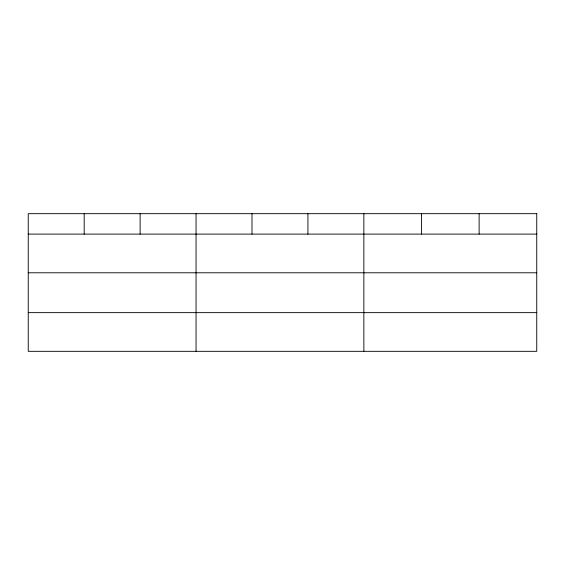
<?xml version="1.0" encoding="UTF-8"?>
<svg xmlns="http://www.w3.org/2000/svg" width="565" height="565" viewBox="0 0 565 565"><rect width="100%" height="100%" fill="white"/><g stroke="black" fill="none" stroke-linecap="round" stroke-linejoin="round"><path stroke-width="0.85" d="M28.25 234.108L536.75 234.108M28.25 272.789L536.75 272.789M28.25 312.643L536.75 312.643M479.12 213.676L479.12 234.108M421.49 213.676L421.49 234.108M363.86 213.676L363.86 351.324M307.925 213.676L307.925 234.108M251.99 213.676L251.99 234.108M196.055 213.676L196.055 351.324M140.12 213.676L140.12 234.108M84.185 213.676L84.185 234.108M536.75 213.676L28.25 213.676L28.25 351.324L536.75 351.324L536.75 213.676"/></g></svg>
